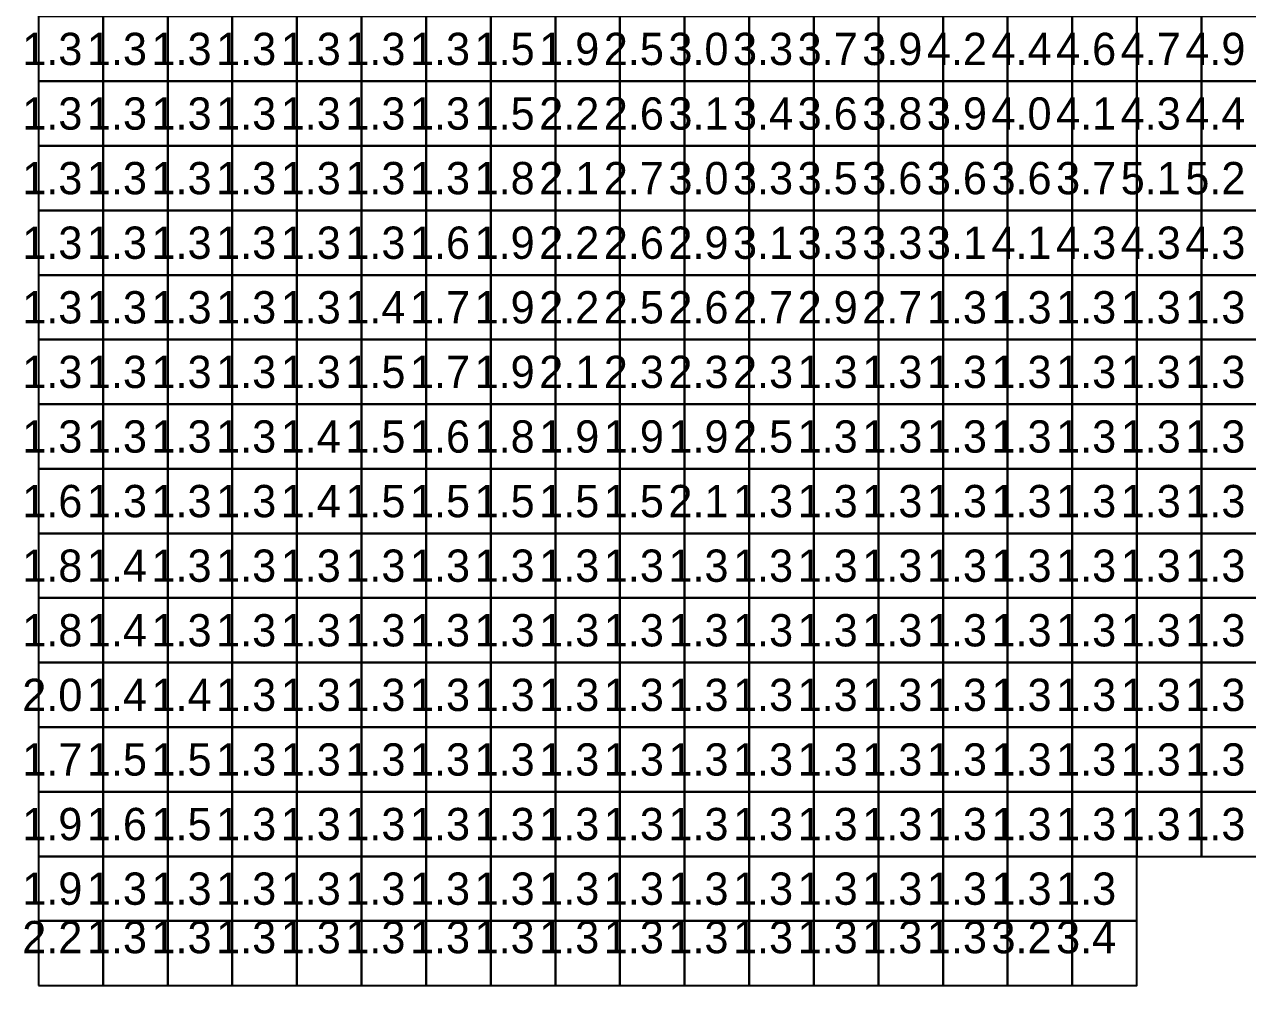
# Model space of a CAD drawing. Header units: metres. Extents: x -0.2 to 36.1, y -0.2 to 14.2.
# Drawn here: x 14.307 to 18.093, y -0.2 to 2.776 of the extents above; entities that cross this region are included whole.
import ezdxf

# ---------------------------------------------------------------- set-up
doc = ezdxf.new("R2010")
doc.units = ezdxf.units.M

msp = doc.modelspace()

# ---------------------------------------------------------------- linework, layer by layer
for points in [[(14.35, 2.6), (14.55, 2.6), (14.55, 2.8), (14.35, 2.8)], [(14.55, 2.6), (14.75, 2.6), (14.75, 2.8), (14.55, 2.8)], [(14.75, 2.6), (14.95, 2.6), (14.95, 2.8), (14.75, 2.8)], [(14.95, 2.6), (15.15, 2.6), (15.15, 2.8), (14.95, 2.8)], [(15.15, 2.6), (15.35, 2.6), (15.35, 2.8), (15.15, 2.8)], [(15.35, 2.6), (15.55, 2.6), (15.55, 2.8), (15.35, 2.8)], [(15.55, 2.6), (15.75, 2.6), (15.75, 2.8), (15.55, 2.8)], [(15.75, 2.6), (15.95, 2.6), (15.95, 2.8), (15.75, 2.8)], [(15.95, 2.6), (16.15, 2.6), (16.15, 2.8), (15.95, 2.8)], [(16.15, 2.6), (16.35, 2.6), (16.35, 2.8), (16.15, 2.8)], [(16.35, 2.6), (16.55, 2.6), (16.55, 2.8), (16.35, 2.8)], [(16.55, 2.6), (16.75, 2.6), (16.75, 2.8), (16.55, 2.8)], [(16.75, 2.6), (16.95, 2.6), (16.95, 2.8), (16.75, 2.8)], [(16.95, 2.6), (17.15, 2.6), (17.15, 2.8), (16.95, 2.8)], [(17.15, 2.6), (17.35, 2.6), (17.35, 2.8), (17.15, 2.8)], [(17.35, 2.6), (17.55, 2.6), (17.55, 2.8), (17.35, 2.8)], [(17.55, 2.6), (17.75, 2.6), (17.75, 2.8), (17.55, 2.8)], [(17.75, 2.6), (17.95, 2.6), (17.95, 2.8), (17.75, 2.8)], [(17.95, 2.6), (18.15, 2.6), (18.15, 2.8), (17.95, 2.8)], [(14.35, 2.4), (14.55, 2.4), (14.55, 2.6), (14.35, 2.6)], [(14.55, 2.4), (14.75, 2.4), (14.75, 2.6), (14.55, 2.6)], [(14.75, 2.4), (14.95, 2.4), (14.95, 2.6), (14.75, 2.6)], [(14.95, 2.4), (15.15, 2.4), (15.15, 2.6), (14.95, 2.6)], [(15.15, 2.4), (15.35, 2.4), (15.35, 2.6), (15.15, 2.6)], [(15.35, 2.4), (15.55, 2.4), (15.55, 2.6), (15.35, 2.6)], [(15.55, 2.4), (15.75, 2.4), (15.75, 2.6), (15.55, 2.6)], [(15.75, 2.4), (15.95, 2.4), (15.95, 2.6), (15.75, 2.6)], [(15.95, 2.4), (16.15, 2.4), (16.15, 2.6), (15.95, 2.6)], [(16.15, 2.4), (16.35, 2.4), (16.35, 2.6), (16.15, 2.6)], [(16.35, 2.4), (16.55, 2.4), (16.55, 2.6), (16.35, 2.6)], [(16.55, 2.4), (16.75, 2.4), (16.75, 2.6), (16.55, 2.6)], [(16.75, 2.4), (16.95, 2.4), (16.95, 2.6), (16.75, 2.6)], [(16.95, 2.4), (17.15, 2.4), (17.15, 2.6), (16.95, 2.6)], [(17.15, 2.4), (17.35, 2.4), (17.35, 2.6), (17.15, 2.6)], [(17.35, 2.4), (17.55, 2.4), (17.55, 2.6), (17.35, 2.6)], [(17.55, 2.4), (17.75, 2.4), (17.75, 2.6), (17.55, 2.6)], [(17.75, 2.4), (17.95, 2.4), (17.95, 2.6), (17.75, 2.6)], [(17.95, 2.4), (18.15, 2.4), (18.15, 2.6), (17.95, 2.6)], [(14.35, 2.2), (14.55, 2.2), (14.55, 2.4), (14.35, 2.4)], [(14.55, 2.2), (14.75, 2.2), (14.75, 2.4), (14.55, 2.4)], [(14.75, 2.2), (14.95, 2.2), (14.95, 2.4), (14.75, 2.4)], [(14.95, 2.2), (15.15, 2.2), (15.15, 2.4), (14.95, 2.4)], [(15.15, 2.2), (15.35, 2.2), (15.35, 2.4), (15.15, 2.4)], [(15.35, 2.2), (15.55, 2.2), (15.55, 2.4), (15.35, 2.4)], [(15.55, 2.2), (15.75, 2.2), (15.75, 2.4), (15.55, 2.4)], [(15.75, 2.2), (15.95, 2.2), (15.95, 2.4), (15.75, 2.4)], [(15.95, 2.2), (16.15, 2.2), (16.15, 2.4), (15.95, 2.4)], [(16.15, 2.2), (16.35, 2.2), (16.35, 2.4), (16.15, 2.4)], [(16.35, 2.2), (16.55, 2.2), (16.55, 2.4), (16.35, 2.4)], [(16.55, 2.2), (16.75, 2.2), (16.75, 2.4), (16.55, 2.4)], [(16.75, 2.2), (16.95, 2.2), (16.95, 2.4), (16.75, 2.4)], [(16.95, 2.2), (17.15, 2.2), (17.15, 2.4), (16.95, 2.4)], [(17.15, 2.2), (17.35, 2.2), (17.35, 2.4), (17.15, 2.4)], [(17.35, 2.2), (17.55, 2.2), (17.55, 2.4), (17.35, 2.4)], [(17.55, 2.2), (17.75, 2.2), (17.75, 2.4), (17.55, 2.4)], [(17.75, 2.2), (17.95, 2.2), (17.95, 2.4), (17.75, 2.4)], [(17.95, 2.2), (18.15, 2.2), (18.15, 2.4), (17.95, 2.4)], [(14.35, 2), (14.55, 2), (14.55, 2.2), (14.35, 2.2)], [(14.55, 2), (14.75, 2), (14.75, 2.2), (14.55, 2.2)], [(14.75, 2), (14.95, 2), (14.95, 2.2), (14.75, 2.2)], [(14.95, 2), (15.15, 2), (15.15, 2.2), (14.95, 2.2)], [(15.15, 2), (15.35, 2), (15.35, 2.2), (15.15, 2.2)], [(15.35, 2), (15.55, 2), (15.55, 2.2), (15.35, 2.2)], [(15.55, 2), (15.75, 2), (15.75, 2.2), (15.55, 2.2)], [(15.75, 2), (15.95, 2), (15.95, 2.2), (15.75, 2.2)], [(15.95, 2), (16.15, 2), (16.15, 2.2), (15.95, 2.2)], [(16.15, 2), (16.35, 2), (16.35, 2.2), (16.15, 2.2)], [(16.35, 2), (16.55, 2), (16.55, 2.2), (16.35, 2.2)], [(16.55, 2), (16.75, 2), (16.75, 2.2), (16.55, 2.2)], [(16.75, 2), (16.95, 2), (16.95, 2.2), (16.75, 2.2)], [(16.95, 2), (17.15, 2), (17.15, 2.2), (16.95, 2.2)], [(17.15, 2), (17.35, 2), (17.35, 2.2), (17.15, 2.2)], [(17.35, 2), (17.55, 2), (17.55, 2.2), (17.35, 2.2)], [(17.55, 2), (17.75, 2), (17.75, 2.2), (17.55, 2.2)], [(17.75, 2), (17.95, 2), (17.95, 2.2), (17.75, 2.2)], [(17.95, 2), (18.15, 2), (18.15, 2.2), (17.95, 2.2)], [(14.35, 1.8), (14.55, 1.8), (14.55, 2), (14.35, 2)], [(14.55, 1.8), (14.75, 1.8), (14.75, 2), (14.55, 2)], [(14.75, 1.8), (14.95, 1.8), (14.95, 2), (14.75, 2)], [(14.95, 1.8), (15.15, 1.8), (15.15, 2), (14.95, 2)], [(15.15, 1.8), (15.35, 1.8), (15.35, 2), (15.15, 2)], [(15.35, 1.8), (15.55, 1.8), (15.55, 2), (15.35, 2)], [(15.55, 1.8), (15.75, 1.8), (15.75, 2), (15.55, 2)], [(15.75, 1.8), (15.95, 1.8), (15.95, 2), (15.75, 2)], [(15.95, 1.8), (16.15, 1.8), (16.15, 2), (15.95, 2)], [(16.15, 1.8), (16.35, 1.8), (16.35, 2), (16.15, 2)], [(16.35, 1.8), (16.55, 1.8), (16.55, 2), (16.35, 2)], [(16.55, 1.8), (16.75, 1.8), (16.75, 2), (16.55, 2)], [(16.75, 1.8), (16.95, 1.8), (16.95, 2), (16.75, 2)], [(16.95, 1.8), (17.15, 1.8), (17.15, 2), (16.95, 2)], [(17.15, 1.8), (17.35, 1.8), (17.35, 2), (17.15, 2)], [(17.35, 1.8), (17.55, 1.8), (17.55, 2), (17.35, 2)], [(17.55, 1.8), (17.75, 1.8), (17.75, 2), (17.55, 2)], [(17.75, 1.8), (17.95, 1.8), (17.95, 2), (17.75, 2)], [(17.95, 1.8), (18.15, 1.8), (18.15, 2), (17.95, 2)], [(14.35, 1.6), (14.55, 1.6), (14.55, 1.8), (14.35, 1.8)], [(14.55, 1.6), (14.75, 1.6), (14.75, 1.8), (14.55, 1.8)], [(14.75, 1.6), (14.95, 1.6), (14.95, 1.8), (14.75, 1.8)], [(14.95, 1.6), (15.15, 1.6), (15.15, 1.8), (14.95, 1.8)], [(15.15, 1.6), (15.35, 1.6), (15.35, 1.8), (15.15, 1.8)], [(15.35, 1.6), (15.55, 1.6), (15.55, 1.8), (15.35, 1.8)], [(15.55, 1.6), (15.75, 1.6), (15.75, 1.8), (15.55, 1.8)], [(15.75, 1.6), (15.95, 1.6), (15.95, 1.8), (15.75, 1.8)], [(15.95, 1.6), (16.15, 1.6), (16.15, 1.8), (15.95, 1.8)], [(16.15, 1.6), (16.35, 1.6), (16.35, 1.8), (16.15, 1.8)], [(16.35, 1.6), (16.55, 1.6), (16.55, 1.8), (16.35, 1.8)], [(16.55, 1.6), (16.75, 1.6), (16.75, 1.8), (16.55, 1.8)], [(16.75, 1.6), (16.95, 1.6), (16.95, 1.8), (16.75, 1.8)], [(16.95, 1.6), (17.15, 1.6), (17.15, 1.8), (16.95, 1.8)], [(17.15, 1.6), (17.35, 1.6), (17.35, 1.8), (17.15, 1.8)], [(17.35, 1.6), (17.55, 1.6), (17.55, 1.8), (17.35, 1.8)], [(17.55, 1.6), (17.75, 1.6), (17.75, 1.8), (17.55, 1.8)], [(17.75, 1.6), (17.95, 1.6), (17.95, 1.8), (17.75, 1.8)], [(17.95, 1.6), (18.15, 1.6), (18.15, 1.8), (17.95, 1.8)], [(14.35, 1.4), (14.55, 1.4), (14.55, 1.6), (14.35, 1.6)], [(14.55, 1.4), (14.75, 1.4), (14.75, 1.6), (14.55, 1.6)], [(14.75, 1.4), (14.95, 1.4), (14.95, 1.6), (14.75, 1.6)], [(14.95, 1.4), (15.15, 1.4), (15.15, 1.6), (14.95, 1.6)], [(15.15, 1.4), (15.35, 1.4), (15.35, 1.6), (15.15, 1.6)], [(15.35, 1.4), (15.55, 1.4), (15.55, 1.6), (15.35, 1.6)], [(15.55, 1.4), (15.75, 1.4), (15.75, 1.6), (15.55, 1.6)], [(15.75, 1.4), (15.95, 1.4), (15.95, 1.6), (15.75, 1.6)], [(15.95, 1.4), (16.15, 1.4), (16.15, 1.6), (15.95, 1.6)], [(16.15, 1.4), (16.35, 1.4), (16.35, 1.6), (16.15, 1.6)], [(16.35, 1.4), (16.55, 1.4), (16.55, 1.6), (16.35, 1.6)], [(16.55, 1.4), (16.75, 1.4), (16.75, 1.6), (16.55, 1.6)], [(16.75, 1.4), (16.95, 1.4), (16.95, 1.6), (16.75, 1.6)], [(16.95, 1.4), (17.15, 1.4), (17.15, 1.6), (16.95, 1.6)], [(17.15, 1.4), (17.35, 1.4), (17.35, 1.6), (17.15, 1.6)], [(17.35, 1.4), (17.55, 1.4), (17.55, 1.6), (17.35, 1.6)], [(17.55, 1.4), (17.75, 1.4), (17.75, 1.6), (17.55, 1.6)], [(17.75, 1.4), (17.95, 1.4), (17.95, 1.6), (17.75, 1.6)], [(17.95, 1.4), (18.15, 1.4), (18.15, 1.6), (17.95, 1.6)], [(14.35, 1.2), (14.55, 1.2), (14.55, 1.4), (14.35, 1.4)], [(14.55, 1.2), (14.75, 1.2), (14.75, 1.4), (14.55, 1.4)], [(14.75, 1.2), (14.95, 1.2), (14.95, 1.4), (14.75, 1.4)], [(14.95, 1.2), (15.15, 1.2), (15.15, 1.4), (14.95, 1.4)], [(15.15, 1.2), (15.35, 1.2), (15.35, 1.4), (15.15, 1.4)], [(15.35, 1.2), (15.55, 1.2), (15.55, 1.4), (15.35, 1.4)], [(15.55, 1.2), (15.75, 1.2), (15.75, 1.4), (15.55, 1.4)], [(15.75, 1.2), (15.95, 1.2), (15.95, 1.4), (15.75, 1.4)], [(15.95, 1.2), (16.15, 1.2), (16.15, 1.4), (15.95, 1.4)], [(16.15, 1.2), (16.35, 1.2), (16.35, 1.4), (16.15, 1.4)], [(16.35, 1.2), (16.55, 1.2), (16.55, 1.4), (16.35, 1.4)], [(16.55, 1.2), (16.75, 1.2), (16.75, 1.4), (16.55, 1.4)], [(16.75, 1.2), (16.95, 1.2), (16.95, 1.4), (16.75, 1.4)], [(16.95, 1.2), (17.15, 1.2), (17.15, 1.4), (16.95, 1.4)], [(17.15, 1.2), (17.35, 1.2), (17.35, 1.4), (17.15, 1.4)], [(17.35, 1.2), (17.55, 1.2), (17.55, 1.4), (17.35, 1.4)], [(17.55, 1.2), (17.75, 1.2), (17.75, 1.4), (17.55, 1.4)], [(17.75, 1.2), (17.95, 1.2), (17.95, 1.4), (17.75, 1.4)], [(17.95, 1.2), (18.15, 1.2), (18.15, 1.4), (17.95, 1.4)], [(14.35, 1), (14.55, 1), (14.55, 1.2), (14.35, 1.2)], [(14.55, 1), (14.75, 1), (14.75, 1.2), (14.55, 1.2)], [(14.75, 1), (14.95, 1), (14.95, 1.2), (14.75, 1.2)], [(14.95, 1), (15.15, 1), (15.15, 1.2), (14.95, 1.2)], [(15.15, 1), (15.35, 1), (15.35, 1.2), (15.15, 1.2)], [(15.35, 1), (15.55, 1), (15.55, 1.2), (15.35, 1.2)], [(15.55, 1), (15.75, 1), (15.75, 1.2), (15.55, 1.2)], [(15.75, 1), (15.95, 1), (15.95, 1.2), (15.75, 1.2)], [(15.95, 1), (16.15, 1), (16.15, 1.2), (15.95, 1.2)], [(16.15, 1), (16.35, 1), (16.35, 1.2), (16.15, 1.2)], [(16.35, 1), (16.55, 1), (16.55, 1.2), (16.35, 1.2)], [(16.55, 1), (16.75, 1), (16.75, 1.2), (16.55, 1.2)], [(16.75, 1), (16.95, 1), (16.95, 1.2), (16.75, 1.2)], [(16.95, 1), (17.15, 1), (17.15, 1.2), (16.95, 1.2)], [(17.15, 1), (17.35, 1), (17.35, 1.2), (17.15, 1.2)], [(17.35, 1), (17.55, 1), (17.55, 1.2), (17.35, 1.2)], [(17.55, 1), (17.75, 1), (17.75, 1.2), (17.55, 1.2)], [(17.75, 1), (17.95, 1), (17.95, 1.2), (17.75, 1.2)], [(17.95, 1), (18.15, 1), (18.15, 1.2), (17.95, 1.2)], [(14.35, 0.8), (14.55, 0.8), (14.55, 1), (14.35, 1)], [(14.55, 0.8), (14.75, 0.8), (14.75, 1), (14.55, 1)], [(14.75, 0.8), (14.95, 0.8), (14.95, 1), (14.75, 1)], [(14.95, 0.8), (15.15, 0.8), (15.15, 1), (14.95, 1)], [(15.15, 0.8), (15.35, 0.8), (15.35, 1), (15.15, 1)], [(15.35, 0.8), (15.55, 0.8), (15.55, 1), (15.35, 1)], [(15.55, 0.8), (15.75, 0.8), (15.75, 1), (15.55, 1)], [(15.75, 0.8), (15.95, 0.8), (15.95, 1), (15.75, 1)], [(15.95, 0.8), (16.15, 0.8), (16.15, 1), (15.95, 1)], [(16.15, 0.8), (16.35, 0.8), (16.35, 1), (16.15, 1)], [(16.35, 0.8), (16.55, 0.8), (16.55, 1), (16.35, 1)], [(16.55, 0.8), (16.75, 0.8), (16.75, 1), (16.55, 1)], [(16.75, 0.8), (16.95, 0.8), (16.95, 1), (16.75, 1)], [(16.95, 0.8), (17.15, 0.8), (17.15, 1), (16.95, 1)], [(17.15, 0.8), (17.35, 0.8), (17.35, 1), (17.15, 1)], [(17.35, 0.8), (17.55, 0.8), (17.55, 1), (17.35, 1)], [(17.55, 0.8), (17.75, 0.8), (17.75, 1), (17.55, 1)], [(17.75, 0.8), (17.95, 0.8), (17.95, 1), (17.75, 1)], [(17.95, 0.8), (18.15, 0.8), (18.15, 1), (17.95, 1)], [(14.35, 0.6), (14.55, 0.6), (14.55, 0.8), (14.35, 0.8)], [(14.55, 0.6), (14.75, 0.6), (14.75, 0.8), (14.55, 0.8)], [(14.75, 0.6), (14.95, 0.6), (14.95, 0.8), (14.75, 0.8)], [(14.95, 0.6), (15.15, 0.6), (15.15, 0.8), (14.95, 0.8)], [(15.15, 0.6), (15.35, 0.6), (15.35, 0.8), (15.15, 0.8)], [(15.35, 0.6), (15.55, 0.6), (15.55, 0.8), (15.35, 0.8)], [(15.55, 0.6), (15.75, 0.6), (15.75, 0.8), (15.55, 0.8)], [(15.75, 0.6), (15.95, 0.6), (15.95, 0.8), (15.75, 0.8)], [(15.95, 0.6), (16.15, 0.6), (16.15, 0.8), (15.95, 0.8)], [(16.15, 0.6), (16.35, 0.6), (16.35, 0.8), (16.15, 0.8)], [(16.35, 0.6), (16.55, 0.6), (16.55, 0.8), (16.35, 0.8)], [(16.55, 0.6), (16.75, 0.6), (16.75, 0.8), (16.55, 0.8)], [(16.75, 0.6), (16.95, 0.6), (16.95, 0.8), (16.75, 0.8)], [(16.95, 0.6), (17.15, 0.6), (17.15, 0.8), (16.95, 0.8)], [(17.15, 0.6), (17.35, 0.6), (17.35, 0.8), (17.15, 0.8)], [(17.35, 0.6), (17.55, 0.6), (17.55, 0.8), (17.35, 0.8)], [(17.55, 0.6), (17.75, 0.6), (17.75, 0.8), (17.55, 0.8)], [(17.75, 0.6), (17.95, 0.6), (17.95, 0.8), (17.75, 0.8)], [(17.95, 0.6), (18.15, 0.6), (18.15, 0.8), (17.95, 0.8)], [(14.35, 0.4), (14.55, 0.4), (14.55, 0.6), (14.35, 0.6)], [(14.55, 0.4), (14.75, 0.4), (14.75, 0.6), (14.55, 0.6)], [(14.75, 0.4), (14.95, 0.4), (14.95, 0.6), (14.75, 0.6)], [(14.95, 0.4), (15.15, 0.4), (15.15, 0.6), (14.95, 0.6)], [(15.15, 0.4), (15.35, 0.4), (15.35, 0.6), (15.15, 0.6)], [(15.35, 0.4), (15.55, 0.4), (15.55, 0.6), (15.35, 0.6)], [(15.55, 0.4), (15.75, 0.4), (15.75, 0.6), (15.55, 0.6)], [(15.75, 0.4), (15.95, 0.4), (15.95, 0.6), (15.75, 0.6)], [(15.95, 0.4), (16.15, 0.4), (16.15, 0.6), (15.95, 0.6)], [(16.15, 0.4), (16.35, 0.4), (16.35, 0.6), (16.15, 0.6)], [(16.35, 0.4), (16.55, 0.4), (16.55, 0.6), (16.35, 0.6)], [(16.55, 0.4), (16.75, 0.4), (16.75, 0.6), (16.55, 0.6)], [(16.75, 0.4), (16.95, 0.4), (16.95, 0.6), (16.75, 0.6)], [(16.95, 0.4), (17.15, 0.4), (17.15, 0.6), (16.95, 0.6)], [(17.15, 0.4), (17.35, 0.4), (17.35, 0.6), (17.15, 0.6)], [(17.35, 0.4), (17.55, 0.4), (17.55, 0.6), (17.35, 0.6)], [(17.55, 0.4), (17.75, 0.4), (17.75, 0.6), (17.55, 0.6)], [(17.75, 0.4), (17.95, 0.4), (17.95, 0.6), (17.75, 0.6)], [(17.95, 0.4), (18.15, 0.4), (18.15, 0.6), (17.95, 0.6)], [(14.35, 0.2), (14.55, 0.2), (14.55, 0.4), (14.35, 0.4)], [(14.55, 0.2), (14.75, 0.2), (14.75, 0.4), (14.55, 0.4)], [(14.75, 0.2), (14.95, 0.2), (14.95, 0.4), (14.75, 0.4)], [(14.95, 0.2), (15.15, 0.2), (15.15, 0.4), (14.95, 0.4)], [(15.15, 0.2), (15.35, 0.2), (15.35, 0.4), (15.15, 0.4)], [(15.35, 0.2), (15.55, 0.2), (15.55, 0.4), (15.35, 0.4)], [(15.55, 0.2), (15.75, 0.2), (15.75, 0.4), (15.55, 0.4)], [(15.75, 0.2), (15.95, 0.2), (15.95, 0.4), (15.75, 0.4)], [(15.95, 0.2), (16.15, 0.2), (16.15, 0.4), (15.95, 0.4)], [(16.15, 0.2), (16.35, 0.2), (16.35, 0.4), (16.15, 0.4)], [(16.35, 0.2), (16.55, 0.2), (16.55, 0.4), (16.35, 0.4)], [(16.55, 0.2), (16.75, 0.2), (16.75, 0.4), (16.55, 0.4)], [(16.75, 0.2), (16.95, 0.2), (16.95, 0.4), (16.75, 0.4)], [(16.95, 0.2), (17.15, 0.2), (17.15, 0.4), (16.95, 0.4)], [(17.15, 0.2), (17.35, 0.2), (17.35, 0.4), (17.15, 0.4)], [(17.35, 0.2), (17.55, 0.2), (17.55, 0.4), (17.35, 0.4)], [(17.55, 0.2), (17.75, 0.2), (17.75, 0.4), (17.55, 0.4)], [(17.75, 0.2), (17.95, 0.2), (17.95, 0.4), (17.75, 0.4)], [(17.95, 0.2), (18.15, 0.2), (18.15, 0.4), (17.95, 0.4)], [(14.35, 0), (14.55, 0), (14.55, 0.2), (14.35, 0.2)], [(14.55, 0), (14.75, 0), (14.75, 0.2), (14.55, 0.2)], [(14.75, 0), (14.95, 0), (14.95, 0.2), (14.75, 0.2)], [(14.95, 0), (15.15, 0), (15.15, 0.2), (14.95, 0.2)], [(15.15, 0), (15.35, 0), (15.35, 0.2), (15.15, 0.2)], [(15.35, 0), (15.55, 0), (15.55, 0.2), (15.35, 0.2)], [(15.55, 0), (15.75, 0), (15.75, 0.2), (15.55, 0.2)], [(15.75, 0), (15.95, 0), (15.95, 0.2), (15.75, 0.2)], [(15.95, 0), (16.15, 0), (16.15, 0.2), (15.95, 0.2)], [(16.15, 0), (16.35, 0), (16.35, 0.2), (16.15, 0.2)], [(16.35, 0), (16.55, 0), (16.55, 0.2), (16.35, 0.2)], [(16.55, 0), (16.75, 0), (16.75, 0.2), (16.55, 0.2)], [(16.75, 0), (16.95, 0), (16.95, 0.2), (16.75, 0.2)], [(16.95, 0), (17.15, 0), (17.15, 0.2), (16.95, 0.2)], [(17.15, 0), (17.35, 0), (17.35, 0.2), (17.15, 0.2)], [(17.35, 0), (17.55, 0), (17.55, 0.2), (17.35, 0.2)], [(17.55, 0), (17.75, 0), (17.75, 0.2), (17.55, 0.2)], [(14.35, -0.2), (14.55, -0.2), (14.55, 0), (14.35, 0)], [(14.55, -0.2), (14.75, -0.2), (14.75, 0), (14.55, 0)], [(14.75, -0.2), (14.95, -0.2), (14.95, 0), (14.75, 0)], [(14.95, -0.2), (15.15, -0.2), (15.15, 0), (14.95, 0)], [(15.15, -0.2), (15.35, -0.2), (15.35, 0), (15.15, 0)], [(15.35, -0.2), (15.55, -0.2), (15.55, 0), (15.35, 0)], [(15.55, -0.2), (15.75, -0.2), (15.75, 0), (15.55, 0)], [(15.75, -0.2), (15.95, -0.2), (15.95, 0), (15.75, 0)], [(15.95, -0.2), (16.15, -0.2), (16.15, 0), (15.95, 0)], [(16.15, -0.2), (16.35, -0.2), (16.35, 0), (16.15, 0)], [(16.35, -0.2), (16.55, -0.2), (16.55, 0), (16.35, 0)], [(16.55, -0.2), (16.75, -0.2), (16.75, 0), (16.55, 0)], [(16.75, -0.2), (16.95, -0.2), (16.95, 0), (16.75, 0)], [(16.95, -0.2), (17.15, -0.2), (17.15, 0), (16.95, 0)], [(17.15, -0.2), (17.35, -0.2), (17.35, 0), (17.15, 0)], [(17.35, -0.2), (17.55, -0.2), (17.55, 0), (17.35, 0)], [(17.55, -0.2), (17.75, -0.2), (17.75, 0), (17.55, 0)]]:
    msp.add_3dface(points)

# ---------------------------------------------------------------- texts
at = {"layer": 'TEXT_LAYER'}
for s, p in [('1.3', (14.3, 2.65)), ('1.3', (14.5, 2.65)), ('1.3', (14.7, 2.65)), ('1.3', (14.9, 2.65)), ('1.3', (15.1, 2.65)), ('1.3', (15.3, 2.65)), ('1.3', (15.5, 2.65)), ('1.5', (15.7, 2.65)), ('1.9', (15.9, 2.65)), ('2.5', (16.1, 2.65)), ('3.0', (16.3, 2.65)), ('3.3', (16.5, 2.65)), ('3.7', (16.7, 2.65)), ('3.9', (16.9, 2.65)), ('4.2', (17.1, 2.65)), ('4.4', (17.3, 2.65)), ('4.6', (17.5, 2.65)), ('4.7', (17.7, 2.65)), ('4.9', (17.9, 2.65)), ('1.3', (14.3, 2.45)), ('1.3', (14.5, 2.45)), ('1.3', (14.7, 2.45)), ('1.3', (14.9, 2.45)), ('1.3', (15.1, 2.45)), ('1.3', (15.3, 2.45)), ('1.3', (15.5, 2.45)), ('1.5', (15.7, 2.45)), ('2.2', (15.9, 2.45)), ('2.6', (16.1, 2.45)), ('3.1', (16.3, 2.45)), ('3.4', (16.5, 2.45)), ('3.6', (16.7, 2.45)), ('3.8', (16.9, 2.45)), ('3.9', (17.1, 2.45)), ('4.0', (17.3, 2.45)), ('4.1', (17.5, 2.45)), ('4.3', (17.7, 2.45)), ('4.4', (17.9, 2.45)), ('1.3', (14.3, 2.25)), ('1.3', (14.5, 2.25)), ('1.3', (14.7, 2.25)), ('1.3', (14.9, 2.25)), ('1.3', (15.1, 2.25)), ('1.3', (15.3, 2.25)), ('1.3', (15.5, 2.25)), ('1.8', (15.7, 2.25)), ('2.1', (15.9, 2.25)), ('2.7', (16.1, 2.25)), ('3.0', (16.3, 2.25)), ('3.3', (16.5, 2.25)), ('3.5', (16.7, 2.25)), ('3.6', (16.9, 2.25)), ('3.6', (17.1, 2.25)), ('3.6', (17.3, 2.25)), ('3.7', (17.5, 2.25)), ('5.1', (17.7, 2.25)), ('5.2', (17.9, 2.25)), ('1.3', (14.3, 2.05)), ('1.3', (14.5, 2.05)), ('1.3', (14.7, 2.05)), ('1.3', (14.9, 2.05)), ('1.3', (15.1, 2.05)), ('1.3', (15.3, 2.05)), ('1.6', (15.5, 2.05)), ('1.9', (15.7, 2.05)), ('2.2', (15.9, 2.05)), ('2.6', (16.1, 2.05)), ('2.9', (16.3, 2.05)), ('3.1', (16.5, 2.05)), ('3.3', (16.7, 2.05)), ('3.3', (16.9, 2.05)), ('3.1', (17.1, 2.05)), ('4.1', (17.3, 2.05)), ('4.3', (17.5, 2.05)), ('4.3', (17.7, 2.05)), ('4.3', (17.9, 2.05)), ('1.3', (14.3, 1.85)), ('1.3', (14.5, 1.85)), ('1.3', (14.7, 1.85)), ('1.3', (14.9, 1.85)), ('1.3', (15.1, 1.85)), ('1.4', (15.3, 1.85)), ('1.7', (15.5, 1.85)), ('1.9', (15.7, 1.85)), ('2.2', (15.9, 1.85)), ('2.5', (16.1, 1.85)), ('2.6', (16.3, 1.85)), ('2.7', (16.5, 1.85)), ('2.9', (16.7, 1.85)), ('2.7', (16.9, 1.85)), ('1.3', (17.1, 1.85)), ('1.3', (17.3, 1.85)), ('1.3', (17.5, 1.85)), ('1.3', (17.7, 1.85)), ('1.3', (17.9, 1.85)), ('1.3', (14.3, 1.65)), ('1.3', (14.5, 1.65)), ('1.3', (14.7, 1.65)), ('1.3', (14.9, 1.65)), ('1.3', (15.1, 1.65)), ('1.5', (15.3, 1.65)), ('1.7', (15.5, 1.65)), ('1.9', (15.7, 1.65)), ('2.1', (15.9, 1.65)), ('2.3', (16.1, 1.65)), ('2.3', (16.3, 1.65)), ('2.3', (16.5, 1.65)), ('1.3', (16.7, 1.65)), ('1.3', (16.9, 1.65)), ('1.3', (17.1, 1.65)), ('1.3', (17.3, 1.65)), ('1.3', (17.5, 1.65)), ('1.3', (17.7, 1.65)), ('1.3', (17.9, 1.65)), ('1.3', (14.3, 1.45)), ('1.3', (14.5, 1.45)), ('1.3', (14.7, 1.45)), ('1.3', (14.9, 1.45)), ('1.4', (15.1, 1.45)), ('1.5', (15.3, 1.45)), ('1.6', (15.5, 1.45)), ('1.8', (15.7, 1.45)), ('1.9', (15.9, 1.45)), ('1.9', (16.1, 1.45)), ('1.9', (16.3, 1.45)), ('2.5', (16.5, 1.45)), ('1.3', (16.7, 1.45)), ('1.3', (16.9, 1.45)), ('1.3', (17.1, 1.45)), ('1.3', (17.3, 1.45)), ('1.3', (17.5, 1.45)), ('1.3', (17.7, 1.45)), ('1.3', (17.9, 1.45)), ('1.6', (14.3, 1.25)), ('1.3', (14.5, 1.25)), ('1.3', (14.7, 1.25)), ('1.3', (14.9, 1.25)), ('1.4', (15.1, 1.25)), ('1.5', (15.3, 1.25)), ('1.5', (15.5, 1.25)), ('1.5', (15.7, 1.25)), ('1.5', (15.9, 1.25)), ('1.5', (16.1, 1.25)), ('2.1', (16.3, 1.25)), ('1.3', (16.5, 1.25)), ('1.3', (16.7, 1.25)), ('1.3', (16.9, 1.25)), ('1.3', (17.1, 1.25)), ('1.3', (17.3, 1.25)), ('1.3', (17.5, 1.25)), ('1.3', (17.7, 1.25)), ('1.3', (17.9, 1.25)), ('1.8', (14.3, 1.05)), ('1.4', (14.5, 1.05)), ('1.3', (14.7, 1.05)), ('1.3', (14.9, 1.05)), ('1.3', (15.1, 1.05)), ('1.3', (15.3, 1.05)), ('1.3', (15.5, 1.05)), ('1.3', (15.7, 1.05)), ('1.3', (15.9, 1.05)), ('1.3', (16.1, 1.05)), ('1.3', (16.3, 1.05)), ('1.3', (16.5, 1.05)), ('1.3', (16.7, 1.05)), ('1.3', (16.9, 1.05)), ('1.3', (17.1, 1.05)), ('1.3', (17.3, 1.05)), ('1.3', (17.5, 1.05)), ('1.3', (17.7, 1.05)), ('1.3', (17.9, 1.05)), ('1.8', (14.3, 0.85)), ('1.4', (14.5, 0.85)), ('1.3', (14.7, 0.85)), ('1.3', (14.9, 0.85)), ('1.3', (15.1, 0.85)), ('1.3', (15.3, 0.85)), ('1.3', (15.5, 0.85)), ('1.3', (15.7, 0.85)), ('1.3', (15.9, 0.85)), ('1.3', (16.1, 0.85)), ('1.3', (16.3, 0.85)), ('1.3', (16.5, 0.85)), ('1.3', (16.7, 0.85)), ('1.3', (16.9, 0.85)), ('1.3', (17.1, 0.85)), ('1.3', (17.3, 0.85)), ('1.3', (17.5, 0.85)), ('1.3', (17.7, 0.85)), ('1.3', (17.9, 0.85)), ('2.0', (14.3, 0.65)), ('1.4', (14.5, 0.65)), ('1.4', (14.7, 0.65)), ('1.3', (14.9, 0.65)), ('1.3', (15.1, 0.65)), ('1.3', (15.3, 0.65)), ('1.3', (15.5, 0.65)), ('1.3', (15.7, 0.65)), ('1.3', (15.9, 0.65)), ('1.3', (16.1, 0.65)), ('1.3', (16.3, 0.65)), ('1.3', (16.5, 0.65)), ('1.3', (16.7, 0.65)), ('1.3', (16.9, 0.65)), ('1.3', (17.1, 0.65)), ('1.3', (17.3, 0.65)), ('1.3', (17.5, 0.65)), ('1.3', (17.7, 0.65)), ('1.3', (17.9, 0.65)), ('1.7', (14.3, 0.45)), ('1.5', (14.5, 0.45)), ('1.5', (14.7, 0.45)), ('1.3', (14.9, 0.45)), ('1.3', (15.1, 0.45)), ('1.3', (15.3, 0.45)), ('1.3', (15.5, 0.45)), ('1.3', (15.7, 0.45)), ('1.3', (15.9, 0.45)), ('1.3', (16.1, 0.45)), ('1.3', (16.3, 0.45)), ('1.3', (16.5, 0.45)), ('1.3', (16.7, 0.45)), ('1.3', (16.9, 0.45)), ('1.3', (17.1, 0.45)), ('1.3', (17.3, 0.45)), ('1.3', (17.5, 0.45)), ('1.3', (17.7, 0.45)), ('1.3', (17.9, 0.45)), ('1.9', (14.3, 0.25)), ('1.6', (14.5, 0.25)), ('1.5', (14.7, 0.25)), ('1.3', (14.9, 0.25)), ('1.3', (15.1, 0.25)), ('1.3', (15.3, 0.25)), ('1.3', (15.5, 0.25)), ('1.3', (15.7, 0.25)), ('1.3', (15.9, 0.25)), ('1.3', (16.1, 0.25)), ('1.3', (16.3, 0.25)), ('1.3', (16.5, 0.25)), ('1.3', (16.7, 0.25)), ('1.3', (16.9, 0.25)), ('1.3', (17.1, 0.25)), ('1.3', (17.3, 0.25)), ('1.3', (17.5, 0.25)), ('1.3', (17.7, 0.25)), ('1.3', (17.9, 0.25)), ('1.9', (14.3, 0.05)), ('1.3', (14.5, 0.05)), ('1.3', (14.7, 0.05)), ('1.3', (14.9, 0.05)), ('1.3', (15.1, 0.05)), ('1.3', (15.3, 0.05)), ('1.3', (15.5, 0.05)), ('1.3', (15.7, 0.05)), ('1.3', (15.9, 0.05)), ('1.3', (16.1, 0.05)), ('1.3', (16.3, 0.05)), ('1.3', (16.5, 0.05)), ('1.3', (16.7, 0.05)), ('1.3', (16.9, 0.05)), ('1.3', (17.1, 0.05)), ('1.3', (17.3, 0.05)), ('1.3', (17.5, 0.05)), ('2.2', (14.3, -0.1)), ('1.3', (14.5, -0.1)), ('1.3', (14.7, -0.1)), ('1.3', (14.9, -0.1)), ('1.3', (15.1, -0.1)), ('1.3', (15.3, -0.1)), ('1.3', (15.5, -0.1)), ('1.3', (15.7, -0.1)), ('1.3', (15.9, -0.1)), ('1.3', (16.1, -0.1)), ('1.3', (16.3, -0.1)), ('1.3', (16.5, -0.1)), ('1.3', (16.7, -0.1)), ('1.3', (16.9, -0.1)), ('1.3', (17.1, -0.1)), ('3.2', (17.3, -0.1)), ('3.4', (17.5, -0.1))]:
    msp.add_text(s, height=0.1, dxfattribs=at).set_placement(p)

doc.saveas('drawing.dxf')
